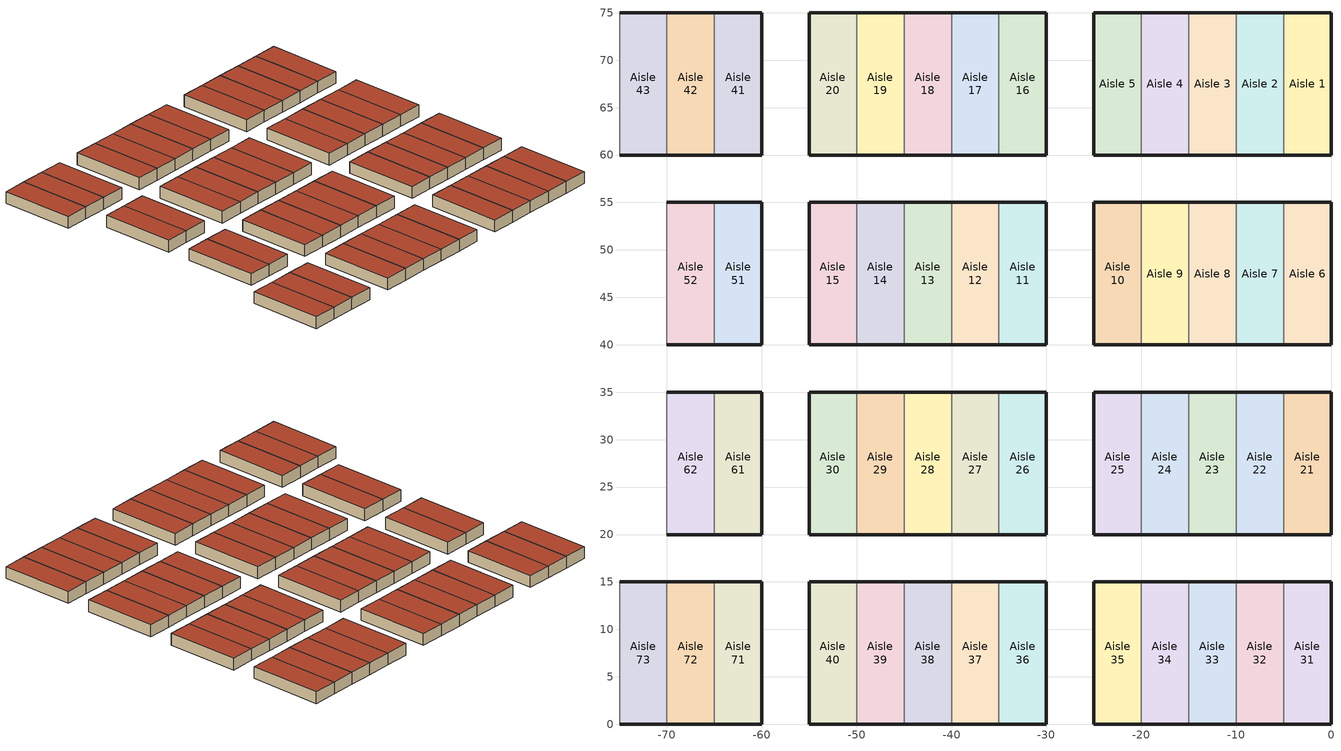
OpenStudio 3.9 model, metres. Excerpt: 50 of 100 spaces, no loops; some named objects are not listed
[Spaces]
Aisle 16
 floor ground (Adiabatic GroundContactFloor): -35,60 -35,75 -30,75 -30,60 z0
 wall outside: -35,60 -30,60 -30,75 -35,75 z0:2.44
 wall to Aisle 17: -35,75 -35,60 z0:2.44
 roof outside: -30,60 -30,75 -35,75 -35,60 z2.44
Aisle 22
 floor ground (Adiabatic GroundContactFloor): -10,20 -10,35 -5,35 -5,20 z0
 wall outside: -10,20 -5,20 / -5,35 -10,35 z0:2.44
 wall to Aisle 21: -5,20 -5,35 z0:2.44
 wall to Aisle 23: -10,35 -10,20 z0:2.44
 roof outside: -5,20 -5,35 -10,35 -10,20 z2.44
Aisle 15
 floor ground (Adiabatic GroundContactFloor): -55,40 -55,55 -50,55 -50,40 z0
 wall outside: -50,55 -55,55 -55,40 -50,40 z0:2.44
 wall to Aisle 14: -50,40 -50,55 z0:2.44
 roof outside: -50,40 -50,55 -55,55 -55,40 z2.44
Aisle 4
 floor ground (Adiabatic GroundContactFloor): -20,60 -20,75 -15,75 -15,60 z0
 wall outside: -15,75 -20,75 / -20,60 -15,60 z0:2.44
 wall to Aisle 5: -20,75 -20,60 z0:2.44
 wall to Aisle 3: -15,60 -15,75 z0:2.44
 roof outside: -15,60 -15,75 -20,75 -20,60 z2.44
Aisle 1
 floor ground (Adiabatic GroundContactFloor): 0,75 0,60 -5,60 -5,70 -5,75 z0
 wall outside: -5,60 0,60 0,75 -5,75 z0:2.44
 wall to Aisle 2: -5,75 -5,70 -5,60 z0:2.44
 roof outside: -5,75 -5,70 -5,60 0,60 0,75 z2.44
Aisle 11
 floor ground (Adiabatic GroundContactFloor): -35,40 -35,55 -30,55 -30,40 z0
 wall outside: -35,40 -30,40 -30,55 -35,55 z0:2.44
 wall to Aisle 12: -35,55 -35,40 z0:2.44
 roof outside: -30,40 -30,55 -35,55 -35,40 z2.44
Aisle 27
 floor ground (Adiabatic GroundContactFloor): -40,20 -40,35 -35,35 -35,20 z0
 wall outside: -40,20 -35,20 / -35,35 -40,35 z0:2.44
 wall to Aisle 28: -40,35 -40,20 z0:2.44
 wall to Aisle 26: -35,20 -35,35 z0:2.44
 roof outside: -35,20 -35,35 -40,35 -40,20 z2.44
Aisle 10
 floor ground (Adiabatic GroundContactFloor): -25,40 -25,55 -20,55 -20,40 z0
 wall outside: -20,55 -25,55 -25,40 -20,40 z0:2.44
 wall to Aisle 9: -20,40 -20,55 z0:2.44
 roof outside: -20,40 -20,55 -25,55 -25,40 z2.44
Aisle 14
 floor ground (Adiabatic GroundContactFloor): -50,40 -50,55 -45,55 -45,40 z0
 wall outside: -45,55 -50,55 / -50,40 -45,40 z0:2.44
 wall to Aisle 13: -45,40 -45,55 z0:2.44
 roof outside: -45,40 -45,55 -50,55 -50,40 z2.44
Aisle 12
 floor ground (Adiabatic GroundContactFloor): -40,40 -40,55 -35,55 -35,40 z0
 wall outside: -35,55 -40,55 / -40,40 -35,40 z0:2.44
 wall to Aisle 13: -40,55 -40,40 z0:2.44
 roof outside: -35,40 -35,55 -40,55 -40,40 z2.44
Aisle 13
 floor ground (Adiabatic GroundContactFloor): -45,40 -45,55 -40,55 -40,40 z0
 wall outside: -40,55 -45,55 / -45,40 -40,40 z0:2.44
 roof outside: -40,40 -40,55 -45,55 -45,40 z2.44
Aisle 17
 floor ground (Adiabatic GroundContactFloor): -40,60 -40,75 -35,75 -35,60 z0
 wall outside: -35,75 -40,75 / -40,60 -35,60 z0:2.44
 wall to Aisle 18: -40,75 -40,60 z0:2.44
 roof outside: -35,60 -35,75 -40,75 -40,60 z2.44
Aisle 18
 floor ground (Adiabatic GroundContactFloor): -45,60 -45,75 -40,75 -40,60 z0
 wall outside: -40,75 -45,75 / -45,60 -40,60 z0:2.44
 wall to Aisle 19: -45,75 -45,60 z0:2.44
 roof outside: -40,60 -40,75 -45,75 -45,60 z2.44
Aisle 31
 floor ground (Adiabatic GroundContactFloor): -5,0 -5,15 0,15 0,0 z0
 wall outside: -5,0 0,0 0,15 -5,15 z0:2.44
 wall to Aisle 32: -5,15 -5,0 z0:2.44
 roof outside: 0,0 0,15 -5,15 -5,0 z2.44
Aisle 19
 floor ground (Adiabatic GroundContactFloor): -50,60 -50,75 -45,75 -45,60 z0
 wall outside: -45,75 -50,75 / -50,60 -45,60 z0:2.44
 wall to Aisle 20: -50,75 -50,60 z0:2.44
 roof outside: -45,60 -45,75 -50,75 -50,60 z2.44
Aisle 2
 floor ground (Adiabatic GroundContactFloor): -10,60 -10,75 -5,75 -5,70 -5,60 z0
 wall outside: -5,75 -10,75 / -10,60 -5,60 z0:2.44
 wall to Aisle 3: -10,75 -10,60 z0:2.44
 roof outside: -5,60 -5,70 -5,75 -10,75 -10,60 z2.44
Aisle 20
 floor ground (Adiabatic GroundContactFloor): -55,60 -55,75 -50,75 -50,60 z0
 wall outside: -50,75 -55,75 -55,60 -50,60 z0:2.44
 roof outside: -50,60 -50,75 -55,75 -55,60 z2.44
Aisle 21
 floor ground (Adiabatic GroundContactFloor): -5,20 -5,35 0,35 0,20 z0
 wall outside: -5,20 0,20 0,35 -5,35 z0:2.44
 roof outside: 0,20 0,35 -5,35 -5,20 z2.44
Aisle 41
 floor ground (Adiabatic GroundContactFloor): -65,60 -65,75 -60,75 -60,60 z0
 wall outside: -65,60 -60,60 -60,75 -65,75 z0:2.44
 wall to Aisle 42: -65,75 -65,60 z0:2.44
 roof outside: -60,60 -60,75 -65,75 -65,60 z2.44
Aisle 37
 floor ground (Adiabatic GroundContactFloor): -40,0 -40,15 -35,15 -35,0 z0
 wall outside: -35,15 -40,15 / -40,0 -35,0 z0:2.44
 wall to Aisle 36: -35,0 -35,15 z0:2.44
 wall to Aisle 38: -40,15 -40,0 z0:2.44
 roof outside: -35,0 -35,15 -40,15 -40,0 z2.44
Aisle 23
 floor ground (Adiabatic GroundContactFloor): -15,20 -15,35 -10,35 -10,20 z0
 wall outside: -10,35 -15,35 / -15,20 -10,20 z0:2.44
 wall to Aisle 24: -15,35 -15,20 z0:2.44
 roof outside: -10,20 -10,35 -15,35 -15,20 z2.44
Aisle 24
 floor ground (Adiabatic GroundContactFloor): -20,20 -20,35 -15,35 -15,20 z0
 wall outside: -15,35 -20,35 / -20,20 -15,20 z0:2.44
 wall to Aisle 25: -20,35 -20,20 z0:2.44
 roof outside: -15,20 -15,35 -20,35 -20,20 z2.44
Aisle 39
 floor ground (Adiabatic GroundContactFloor): -50,0 -50,15 -45,15 -45,0 z0
 wall outside: -45,15 -50,15 / -50,0 -45,0 z0:2.44
 wall to Aisle 40: -50,15 -50,0 z0:2.44
 wall to Aisle 38: -45,0 -45,15 z0:2.44
 roof outside: -45,0 -45,15 -50,15 -50,0 z2.44
Aisle 25
 floor ground (Adiabatic GroundContactFloor): -25,20 -25,35 -20,35 -20,20 z0
 wall outside: -20,35 -25,35 -25,20 -20,20 z0:2.44
 roof outside: -20,20 -20,35 -25,35 -25,20 z2.44
Aisle 28
 floor ground (Adiabatic GroundContactFloor): -45,20 -45,35 -40,35 -40,20 z0
 wall outside: -40,35 -45,35 / -45,20 -40,20 z0:2.44
 wall to Aisle 29: -45,35 -45,20 z0:2.44
 roof outside: -40,20 -40,35 -45,35 -45,20 z2.44
Aisle 26
 floor ground (Adiabatic GroundContactFloor): -35,20 -35,35 -30,35 -30,20 z0
 wall outside: -35,20 -30,20 -30,35 -35,35 z0:2.44
 roof outside: -30,20 -30,35 -35,35 -35,20 z2.44
Aisle 61
 floor ground (Adiabatic GroundContactFloor): -65,20 -65,35 -60,35 -60,20 z0
 wall outside: -65,20 -60,20 -60,35 -65,35 z0:2.44
 wall to Aisle 62: -65,35 -65,20 z0:2.44
 roof outside: -60,20 -60,35 -65,35 -65,20 z2.44
Aisle 29
 floor ground (Adiabatic GroundContactFloor): -50,20 -50,35 -45,35 -45,20 z0
 wall outside: -45,35 -50,35 / -50,20 -45,20 z0:2.44
 wall to Aisle 30: -50,35 -50,20 z0:2.44
 roof outside: -45,20 -45,35 -50,35 -50,20 z2.44
Aisle 38
 floor ground (Adiabatic GroundContactFloor): -45,0 -45,15 -40,15 -40,0 z0
 wall outside: -40,15 -45,15 / -45,0 -40,0 z0:2.44
 roof outside: -40,0 -40,15 -45,15 -45,0 z2.44
Aisle 3
 floor ground (Adiabatic GroundContactFloor): -15,60 -15,75 -10,75 -10,60 z0
 wall outside: -10,75 -15,75 / -15,60 -10,60 z0:2.44
 roof outside: -10,60 -10,75 -15,75 -15,60 z2.44
Aisle 30
 floor ground (Adiabatic GroundContactFloor): -55,20 -55,35 -50,35 -50,20 z0
 wall outside: -50,35 -55,35 -55,20 -50,20 z0:2.44
 roof outside: -50,20 -50,35 -55,35 -55,20 z2.44
Aisle 33
 floor ground (Adiabatic GroundContactFloor): -15,0 -15,15 -10,15 -10,0 z0
 wall outside: -10,15 -15,15 / -15,0 -10,0 z0:2.44
 wall to Aisle 32: -10,0 -10,15 z0:2.44
 wall to Aisle 34: -15,15 -15,0 z0:2.44
 roof outside: -10,0 -10,15 -15,15 -15,0 z2.44
Aisle 32
 floor ground (Adiabatic GroundContactFloor): -10,0 -10,15 -5,15 -5,0 z0
 wall outside: -5,15 -10,15 / -10,0 -5,0 z0:2.44
 roof outside: -5,0 -5,15 -10,15 -10,0 z2.44
Aisle 34
 floor ground (Adiabatic GroundContactFloor): -20,0 -20,15 -15,15 -15,0 z0
 wall outside: -15,15 -20,15 / -20,0 -15,0 z0:2.44
 wall to Aisle 35: -20,15 -20,0 z0:2.44
 roof outside: -15,0 -15,15 -20,15 -20,0 z2.44
Aisle 35
 floor ground (Adiabatic GroundContactFloor): -25,0 -25,15 -20,15 -20,0 z0
 wall outside: -20,15 -25,15 -25,0 -20,0 z0:2.44
 roof outside: -20,0 -20,15 -25,15 -25,0 z2.44
Aisle 36
 floor ground (Adiabatic GroundContactFloor): -35,0 -35,15 -30,15 -30,0 z0
 wall outside: -35,0 -30,0 -30,15 -35,15 z0:2.44
 roof outside: -30,0 -30,15 -35,15 -35,0 z2.44
Aisle 40
 floor ground (Adiabatic GroundContactFloor): -55,0 -55,15 -50,15 -50,0 z0
 wall outside: -50,15 -55,15 -55,0 -50,0 z0:2.44
 roof outside: -50,0 -50,15 -55,15 -55,0 z2.44
Aisle 42
 floor ground (Adiabatic GroundContactFloor): -70,60 -70,70 -70,75 -65,75 -65,60 z0
 wall outside: -65,75 -70,75 / -70,60 -65,60 z0:2.44
 wall to Aisle 43: -70,75 -70,70 -70,60 z0:2.44
 roof outside: -65,60 -65,75 -70,75 -70,70 -70,60 z2.44
Aisle 43
 floor ground (Adiabatic GroundContactFloor): -75,60 -75,75 -70,75 -70,70 -70,60 z0
 wall outside: -70,75 -75,75 / -75,60 -70,60 z0:2.44
 wall to Aisle 44: -75,75 -75,60 z0:2.44
 roof outside: -70,60 -70,70 -70,75 -75,75 -75,60 z2.44
Aisle 6
 floor ground (Adiabatic GroundContactFloor): 0,55 0,40 -5,40 -5,55 z0
 wall outside: -5,40 0,40 0,55 -5,55 z0:2.44
 wall to Aisle 7: -5,55 -5,40 z0:2.44
 roof outside: -5,55 -5,40 0,40 0,55 z2.44
Aisle 5
 floor ground (Adiabatic GroundContactFloor): -25,60 -25,75 -20,75 -20,60 z0
 wall outside: -20,75 -25,75 -25,60 -20,60 z0:2.44
 roof outside: -20,60 -20,75 -25,75 -25,60 z2.44
Aisle 51
 floor ground (Adiabatic GroundContactFloor): -65,40 -65,55 -60,55 -60,40 z0
 wall outside: -65,40 -60,40 -60,55 -65,55 z0:2.44
 wall to Aisle 52: -65,55 -65,40 z0:2.44
 roof outside: -60,40 -60,55 -65,55 -65,40 z2.44
Aisle 52
 floor ground (Adiabatic GroundContactFloor): -70,40 -70,55 -65,55 -65,40 z0
 wall outside: -70,40 -65,40 / -65,55 -70,55 z0:2.44
 wall to Aisle 53: -70,55 -70,40 z0:2.44
 roof outside: -65,40 -65,55 -70,55 -70,40 z2.44
Aisle 62
 floor ground (Adiabatic GroundContactFloor): -70,20 -70,35 -65,35 -65,20 z0
 wall outside: -65,35 -70,35 / -70,20 -65,20 z0:2.44
 wall to Aisle 63: -70,35 -70,20 z0:2.44
 roof outside: -65,20 -65,35 -70,35 -70,20 z2.44
Aisle 9
 floor ground (Adiabatic GroundContactFloor): -20,40 -20,55 -15,55 -15,40 z0
 wall outside: -20,40 -15,40 / -15,55 -20,55 z0:2.44
 wall to Aisle 8: -15,40 -15,55 z0:2.44
 roof outside: -15,40 -15,55 -20,55 -20,40 z2.44
Aisle 7
 floor ground (Adiabatic GroundContactFloor): -10,40 -10,55 -5,55 -5,40 z0
 wall outside: -10,40 -5,40 / -5,55 -10,55 z0:2.44
 wall to Aisle 8: -10,55 -10,40 z0:2.44
 roof outside: -5,40 -5,55 -10,55 -10,40 z2.44
Aisle 71
 floor ground (Adiabatic GroundContactFloor): -65,0 -65,15 -60,15 -60,0 z0
 wall outside: -65,0 -60,0 -60,15 -65,15 z0:2.44
 wall to Aisle 72: -65,15 -65,0 z0:2.44
 roof outside: -60,0 -60,15 -65,15 -65,0 z2.44
Aisle 72
 floor ground (Adiabatic GroundContactFloor): -70,0 -70,15 -65,15 -65,0 z0
 wall outside: -65,15 -70,15 / -70,0 -65,0 z0:2.44
 wall to Aisle 73: -70,15 -70,0 z0:2.44
 roof outside: -65,0 -65,15 -70,15 -70,0 z2.44
Aisle 73
 floor ground (Adiabatic GroundContactFloor): -75,0 -75,15 -70,15 -70,0 z0
 wall outside: -75,0 -70,0 / -70,15 -75,15 z0:2.44
 wall to Aisle 74: -75,15 -75,0 z0:2.44
 roof outside: -70,0 -70,15 -75,15 -75,0 z2.44
Aisle 8
 floor ground (Adiabatic GroundContactFloor): -15,40 -15,55 -10,55 -10,40 z0
 wall outside: -10,55 -15,55 / -15,40 -10,40 z0:2.44
 roof outside: -10,40 -10,55 -15,55 -15,40 z2.44
[Site]
Abu.Dhabi-Bateen.Exec.AP: Latitude {deg}=24.428; Longitude {deg}=24.428; Time Zone {hr}=4; Elevation {m}=4.9
[ClimateZones]
Climate Zone Institution Name 1=ASHRAE; Climate Zone Document Name 1=ANSI/ASHRAE Standard 169; Climate Zone Document Year 1=2006; Climate Zone Institution Name 2=CEC; Climate Zone Document Name 2=California Climate Zone Descriptions; Climate Zone Document Year 2=1995
[Building]
Data_Hall: North Axis {deg}=-0; Nominal Floor to Floor Height {m}=4; Space Type=Aisle; Default Construction Set=Aisle_construction; Default Schedule Set=Schedule; Standards Number of Stories=1; Nominal Floor to Ceiling Height {m}=4
[SizingPeriod:DesignDay] Barometric Pressure {Pa}=101266; Rain Indicator=No; Snow Indicator=No; Day of Month=21; Daylight Saving Time Indicator=No; Dry-Bulb Temperature Range Modifier Type=DefaultMultipliers
Name | Maximum Dry-Bulb Temperature {C} | Daily Dry-Bulb Temperature Range {deltaC} | Wind Speed {m/s} | Wind Direction {deg} | Sky Clearness | Month | Day Type | Humidity Condition Type | Wetbulb or DewPoint at Maximum Dry-Bulb {C} | Solar Model Indicator
Abu.Dhabi-Bateen.Exec.AP Ann Htg 99.6% Condns DB | 14 | 0 | 1.4 | 150 | 0 | 1 | WinterDesignDay | Wetbulb | 14 | ASHRAEClearSky
Abu.Dhabi-Bateen.Exec.AP Ann Htg 99% Condns DB | 15 | 0 | 1.4 | 150 | 0 | 1 | WinterDesignDay | Wetbulb | 15 | ASHRAEClearSky
Abu.Dhabi-Bateen.Exec.AP Ann Hum_n 99.6% Condns DP=>MCDB | 31.2 | 0 | 1.4 | 150 | 0 | 1 | WinterDesignDay | Dewpoint | 1 | ASHRAEClearSky
Abu.Dhabi-Bateen.Exec.AP Ann Hum_n 99% Condns DP=>MCDB | 30.4 | 0 | 1.4 | 150 | 0 | 1 | WinterDesignDay | Dewpoint | 3.5 | ASHRAEClearSky
Abu.Dhabi-Bateen.Exec.AP September 10% Condns WB=>MCDB | 33.4 | 10 | 3.2 | 240 |  | 9 | SummerDesignDay | Wetbulb | 29.1 | ASHRAETau2017
Abu.Dhabi-Bateen.Exec.AP October 10% Condns WB=>MCDB | 31.4 | 9.5 | 2.9 | 240 |  | 10 | SummerDesignDay | Wetbulb | 26.8 | ASHRAETau2017
Abu.Dhabi-Bateen.Exec.AP November 10% Condns WB=>MCDB | 27.9 | 9.1 | 2.9 | 240 |  | 11 | SummerDesignDay | Wetbulb | 22.9 | ASHRAETau2017
Abu.Dhabi-Bateen.Exec.AP December 10% Condns WB=>MCDB | 24.2 | 8.4 | 2.8 | 240 |  | 12 | SummerDesignDay | Wetbulb | 20.6 | ASHRAETau2017
[DefaultConstructionSet]
Aisle_construction: Default Exterior Surface Constructions=Default Surface Constructions 1; Default Interior Surface Constructions=Default Surface Constructions 2; Default Ground Contact Surface Constructions=Default Surface Constructions 3; Default Exterior SubSurface Constructions=Default Sub Surface Constructions 1; Default Interior SubSurface Constructions=Default Sub Surface Constructions 2
[DefaultSurfaceConstructions]
Name | Floor Construction | Wall Construction | Roof Ceiling Construction
Default Surface Constructions 1 | Typical Insulated Steel Framed Exterior Floor R-3.65 | Typical Insulated Steel Framed Exterior Wall R-8.06 8 | Adiabatic Roof
Default Surface Constructions 2 | Typical Interior Floor 1 | Typical Interior Wall | Typical Interior Ceiling 1
Default Surface Constructions 3 | Typical Insulated Carpeted 8in Slab Floor
[DefaultSubSurfaceConstructions]
Default Sub Surface Constructions 1; Default Sub Surface Constructions 2
[Construction]
Adiabatic Roof; Adiabatic GroundContactFloor: Adiabatic Material
Typical Insulated Steel Framed Exterior Floor R-3.65: 25mm Stucco, 5/8 in. Gypsum Board, 5/8 in. Gypsum Board, Typical Carpet Pad
Typical Insulated Steel Framed Exterior Wall R-8.06 8: 25mm Stucco, 5/8 in. Gypsum Board, Typical Insulation R-5.89 8, 5/8 in. Gypsum Board
Typical Interior Floor 1: 100mm Normalweight concrete floor, CP02 CARPET PAD 2
Typical Interior Wall: G01 13mm gypsum board, G01 13mm gypsum board
Typical Interior Ceiling 1: CP02 CARPET PAD 2, 100mm Normalweight concrete floor
Typical Insulated Carpeted 8in Slab Floor: 8 in. Normalweight Concrete Floor, Typical Carpet Pad
[Material:NoMass] Roughness=Smooth
Name | Thermal Resistance {m2-K/W} | Solar Absorptance | Visible Absorptance | Thermal Absorptance
Adiabatic Material | 1760.93 | 0 | 0
Typical Carpet Pad; CP02 CARPET PAD 2 | 0.21648 | 0.7 | 0.8 | 0.9
Typical Insulation R-5.89 8 | 1.03652 | 0.7 | 0.7 | 0.9
[Material] Thermal Absorptance=0.9; Solar Absorptance=0.7
Name | Roughness | Thickness {m} | Conductivity {W/m-K} | Density {kg/m3} | Specific Heat {J/kg-K} | Visible Absorptance
25mm Stucco | Smooth | 0.0254 | 0.72 | 1856 | 840 | 0.7
5/8 in. Gypsum Board | MediumSmooth | 0.0159 | 0.16 | 800 | 1090 | 0.7
100mm Normalweight concrete floor | MediumRough | 0.1016 | 2.31045 | 2322 | 832.557 | 0.7
G01 13mm gypsum board | Smooth | 0.0127 | 0.160031 | 800.001 | 1090.73 | 0.5
8 in. Normalweight Concrete Floor | MediumRough | 0.2032 | 2.31 | 2322 | 832 | 0.7
[Space] Space Type=Aisle; Default Construction Set=Aisle_construction; Default Schedule Set=Schedule; Building Story=Story 1
Name | Thermal Zone
Aisle 1 | Thermal Zone_Aisle 1
Aisle 2 | Thermal Zone_Aisle 2
Aisle 3 | Thermal Zone_Aisle 3
Aisle 5 | Thermal Zone_Aisle 5
Aisle 4 | Thermal Zone_Aisle 4
Aisle 16 | Thermal Zone_Aisle 16
Aisle 19 | Thermal Zone_Aisle 19
Aisle 6 | Thermal Zone_Aisle 6
Aisle 13 | Thermal Zone_Aisle 13
Aisle 15 | Thermal Zone_Aisle 15
Aisle 17 | Thermal Zone_Aisle 17
Aisle 18 | Thermal Zone_Aisle 18
Aisle 20 | Thermal Zone_Aisle 20
Aisle 14 | Thermal Zone_Aisle 14
Aisle 7 | Thermal Zone_Aisle 7
Aisle 8 | Thermal Zone_Aisle 8
Aisle 9 | Thermal Zone_Aisle 9
Aisle 10 | Thermal Zone_Aisle 10
Aisle 11 | Thermal Zone_Aisle 11
Aisle 12 | Thermal Zone_Aisle 12
Aisle 36 | Thermal Zone_Aisle 36
Aisle 28 | Thermal Zone_Aisle 28
Aisle 25 | Thermal Zone_Aisle 25
Aisle 23 | Thermal Zone_Aisle 23
Aisle 34 | Thermal Zone_Aisle 34
Aisle 31 | Thermal Zone_Aisle 31
Aisle 21 | Thermal Zone_Aisle 21
Aisle 30 | Thermal Zone_Aisle 30
Aisle 32 | Thermal Zone_Aisle 32
Aisle 33 | Thermal Zone_Aisle 33
Aisle 35 | Thermal Zone_Aisle 35
Aisle 22 | Thermal Zone_Aisle 22
Aisle 37 | Thermal Zone_Aisle 37
Aisle 38 | Thermal Zone_Aisle 38
Aisle 39 | Thermal Zone_Aisle 39
Aisle 40 | Thermal Zone_Aisle 40
Aisle 24 | Thermal Zone_Aisle 24
Aisle 26 | Thermal Zone_Aisle 26
Aisle 27 | Thermal Zone_Aisle 27
Aisle 29 | Thermal Zone_Aisle 29
Aisle 42 | Thermal Zone_Aisle 42
Aisle 52 | Thermal Zone_Aisle 52
Aisle 51 | Thermal Zone_Aisle 51
Aisle 41 | Thermal Zone_Aisle 41
Aisle 43 | Thermal Zone_Aisle 43
Aisle 61 | Thermal Zone_Aisle 61
Aisle 71 | Thermal Zone_Aisle 71
Aisle 72 | Thermal Zone_Aisle 72
Aisle 73 | Thermal Zone_Aisle 73
Aisle 62 | Thermal Zone_Aisle 62
[BuildingStory]
Story 1: Nominal Z Coordinate {m}=0; Nominal Floor to Floor Height {m}=2.4384; Default Construction Set=Aisle_construction; Default Schedule Set=Schedule; Nominal Floor to Ceiling Height {m}=2.4384
[ThermalZone] Multiplier=1; Floor Area {m2}=75; Use Ideal Air Loads=No
Name | Thermostat | Humidistat
Thermal Zone_Aisle 1 | Thermostat Setpoint Dual Setpoint 1 | Zone Control Humidistat 1
Thermal Zone_Aisle 2 | Thermostat Setpoint Dual Setpoint 110 | Zone Control Humidistat 2
Thermal Zone_Aisle 3 | Thermostat Setpoint Dual Setpoint 111 | Zone Control Humidistat 3
Thermal Zone_Aisle 4 | Thermostat Setpoint Dual Setpoint 112 | Zone Control Humidistat 4
Thermal Zone_Aisle 5 | Thermostat Setpoint Dual Setpoint 113 | Zone Control Humidistat 5
Thermal Zone_Aisle 6 | Thermostat Setpoint Dual Setpoint 114 | Zone Control Humidistat 6
Thermal Zone_Aisle 7 | Thermostat Setpoint Dual Setpoint 115 | Zone Control Humidistat 7
Thermal Zone_Aisle 8 | Thermostat Setpoint Dual Setpoint 116 | Zone Control Humidistat 8
Thermal Zone_Aisle 9 | Thermostat Setpoint Dual Setpoint 117 | Zone Control Humidistat 9
Thermal Zone_Aisle 10 | Thermostat Setpoint Dual Setpoint 118 | Zone Control Humidistat 10
Thermal Zone_Aisle 11 | Thermostat Setpoint Dual Setpoint 119 | Zone Control Humidistat 11
Thermal Zone_Aisle 12 | Thermostat Setpoint Dual Setpoint 120 | Zone Control Humidistat 12
Thermal Zone_Aisle 13 | Thermostat Setpoint Dual Setpoint 121 | Zone Control Humidistat 13
Thermal Zone_Aisle 14 | Thermostat Setpoint Dual Setpoint 122 | Zone Control Humidistat 14
Thermal Zone_Aisle 15 | Thermostat Setpoint Dual Setpoint 123 | Zone Control Humidistat 15
Thermal Zone_Aisle 16 | Thermostat Setpoint Dual Setpoint 124 | Zone Control Humidistat 16
Thermal Zone_Aisle 17 | Thermostat Setpoint Dual Setpoint 125 | Zone Control Humidistat 17
Thermal Zone_Aisle 18 | Thermostat Setpoint Dual Setpoint 126 | Zone Control Humidistat 18
Thermal Zone_Aisle 19 | Thermostat Setpoint Dual Setpoint 127 | Zone Control Humidistat 19
Thermal Zone_Aisle 20 | Thermostat Setpoint Dual Setpoint 128 | Zone Control Humidistat 20
Thermal Zone_Aisle 21 | Thermostat Setpoint Dual Setpoint 129 | Zone Control Humidistat 21
Thermal Zone_Aisle 22 | Thermostat Setpoint Dual Setpoint 130 | Zone Control Humidistat 22
Thermal Zone_Aisle 23 | Thermostat Setpoint Dual Setpoint 131 | Zone Control Humidistat 23
Thermal Zone_Aisle 24 | Thermostat Setpoint Dual Setpoint 132 | Zone Control Humidistat 24
Thermal Zone_Aisle 25 | Thermostat Setpoint Dual Setpoint 133 | Zone Control Humidistat 25
Thermal Zone_Aisle 26 | Thermostat Setpoint Dual Setpoint 134 | Zone Control Humidistat 26
Thermal Zone_Aisle 27 | Thermostat Setpoint Dual Setpoint 135 | Zone Control Humidistat 27
Thermal Zone_Aisle 28 | Thermostat Setpoint Dual Setpoint 136 | Zone Control Humidistat 28
Thermal Zone_Aisle 29 | Thermostat Setpoint Dual Setpoint 137 | Zone Control Humidistat 29
Thermal Zone_Aisle 30 | Thermostat Setpoint Dual Setpoint 138 | Zone Control Humidistat 30
Thermal Zone_Aisle 31 | Thermostat Setpoint Dual Setpoint 139 | Zone Control Humidistat 31
Thermal Zone_Aisle 32 | Thermostat Setpoint Dual Setpoint 140 | Zone Control Humidistat 32
Thermal Zone_Aisle 33 | Thermostat Setpoint Dual Setpoint 141 | Zone Control Humidistat 33
Thermal Zone_Aisle 34 | Thermostat Setpoint Dual Setpoint 142 | Zone Control Humidistat 34
Thermal Zone_Aisle 35 | Thermostat Setpoint Dual Setpoint 143 | Zone Control Humidistat 35
Thermal Zone_Aisle 36 | Thermostat Setpoint Dual Setpoint 144 | Zone Control Humidistat 36
Thermal Zone_Aisle 37 | Thermostat Setpoint Dual Setpoint 145 | Zone Control Humidistat 37
Thermal Zone_Aisle 38 | Thermostat Setpoint Dual Setpoint 146 | Zone Control Humidistat 38
Thermal Zone_Aisle 39 | Thermostat Setpoint Dual Setpoint 147 | Zone Control Humidistat 39
Thermal Zone_Aisle 40 | Thermostat Setpoint Dual Setpoint 148 | Zone Control Humidistat 40
Thermal Zone_Aisle 41 | Thermostat Setpoint Dual Setpoint 149 | Zone Control Humidistat 41
Thermal Zone_Aisle 42 | Thermostat Setpoint Dual Setpoint 150 | Zone Control Humidistat 42
Thermal Zone_Aisle 43 | Thermostat Setpoint Dual Setpoint 151 | Zone Control Humidistat 43
Thermal Zone_Aisle 51 | Thermostat Setpoint Dual Setpoint 159 | Zone Control Humidistat 51
Thermal Zone_Aisle 52 | Thermostat Setpoint Dual Setpoint 160 | Zone Control Humidistat 52
Thermal Zone_Aisle 61 | Thermostat Setpoint Dual Setpoint 169 | Zone Control Humidistat 61
Thermal Zone_Aisle 62 | Thermostat Setpoint Dual Setpoint 170 | Zone Control Humidistat 62
Thermal Zone_Aisle 71 | Thermostat Setpoint Dual Setpoint 179 | Zone Control Humidistat 71
Thermal Zone_Aisle 72 | Thermostat Setpoint Dual Setpoint 180 | Zone Control Humidistat 72
Thermal Zone_Aisle 73 | Thermostat Setpoint Dual Setpoint 181 | Zone Control Humidistat 73
[Lights:Definition]
Lighting: Design Level Calculation Method=Watts/Area; Watts per Space Floor Area {W/m2}=1
[ElectricEquipment:Definition]
Aisle Load: Design Level Calculation Method=EquipmentLevel; Design Level {W}=4896000
[SpaceType]
Aisle: Default Construction Set=Aisle_construction; Default Schedule Set=Schedule
[ElectricEquipment]
Electric Equipment 6: Electric Equipment Definition=Aisle Load; Space or SpaceType=Aisle; Schedule=ITE_Load Schedule
[Lights]
Lights 6: Lights Definition=Lighting; Space or SpaceType=Aisle; Schedule=lighting schedule; Fraction Replaceable=1
[DefaultScheduleSet]
Schedule: Hours of Operation Schedule=Always On Continuous; Number of People Schedule=Always On Discrete; Lighting Schedule=Always On Discrete; Electric Equipment Schedule=ITE_Load Schedule
[ThermostatSetpoint:DualSetpoint] Cooling Setpoint Temperature Schedule=Thermostart cooling
Thermostat Setpoint Dual Setpoint 1; Thermostat Setpoint Dual Setpoint 110; Thermostat Setpoint Dual Setpoint 111; Thermostat Setpoint Dual Setpoint 112; Thermostat Setpoint Dual Setpoint 113; Thermostat Setpoint Dual Setpoint 114; Thermostat Setpoint Dual Setpoint 115; Thermostat Setpoint Dual Setpoint 116; Thermostat Setpoint Dual Setpoint 117; Thermostat Setpoint Dual Setpoint 118; Thermostat Setpoint Dual Setpoint 119; Thermostat Setpoint Dual Setpoint 120; Thermostat Setpoint Dual Setpoint 121; Thermostat Setpoint Dual Setpoint 122; Thermostat Setpoint Dual Setpoint 123; Thermostat Setpoint Dual Setpoint 124; Thermostat Setpoint Dual Setpoint 125; Thermostat Setpoint Dual Setpoint 126; Thermostat Setpoint Dual Setpoint 127; Thermostat Setpoint Dual Setpoint 128; Thermostat Setpoint Dual Setpoint 129; Thermostat Setpoint Dual Setpoint 130; Thermostat Setpoint Dual Setpoint 131; Thermostat Setpoint Dual Setpoint 132; Thermostat Setpoint Dual Setpoint 133; Thermostat Setpoint Dual Setpoint 134; Thermostat Setpoint Dual Setpoint 135; Thermostat Setpoint Dual Setpoint 136; Thermostat Setpoint Dual Setpoint 137; Thermostat Setpoint Dual Setpoint 138; Thermostat Setpoint Dual Setpoint 139; Thermostat Setpoint Dual Setpoint 140; Thermostat Setpoint Dual Setpoint 141; Thermostat Setpoint Dual Setpoint 142; Thermostat Setpoint Dual Setpoint 143; Thermostat Setpoint Dual Setpoint 144; Thermostat Setpoint Dual Setpoint 145; Thermostat Setpoint Dual Setpoint 146; Thermostat Setpoint Dual Setpoint 147; Thermostat Setpoint Dual Setpoint 148; Thermostat Setpoint Dual Setpoint 149; Thermostat Setpoint Dual Setpoint 150; Thermostat Setpoint Dual Setpoint 151; Thermostat Setpoint Dual Setpoint 159; Thermostat Setpoint Dual Setpoint 160; Thermostat Setpoint Dual Setpoint 169; Thermostat Setpoint Dual Setpoint 170; Thermostat Setpoint Dual Setpoint 179; Thermostat Setpoint Dual Setpoint 180; Thermostat Setpoint Dual Setpoint 181
[WaterUse:Equipment] Water Use Equipment Definition=Water Fixture Definition; Space=Aisle 1; Flow Rate Fraction Schedule=ITE Load Schedule
Water Fixture; Water Fixture 1
[WaterUse:Equipment:Definition]
Water Fixture Definition: Peak Flow Rate {m3/s}=6.31e-05; Target Temperature Schedule=WaterUse Schedule 120F; Sensible Fraction Schedule=WaterUse Sensible Fraction Schedule 20p; Latent Fraction Schedule=WaterUse Latent Fraction Schedule 5p
[ZoneControl:Humidistat] Humidifying Relative Humidity Setpoint Schedule=RH Setpoint; Dehumidifying Relative Humidity Setpoint Schedule=RH Setpoint
Zone Control Humidistat 1; Zone Control Humidistat 2; Zone Control Humidistat 3; Zone Control Humidistat 4; Zone Control Humidistat 5; Zone Control Humidistat 6; Zone Control Humidistat 7; Zone Control Humidistat 8; Zone Control Humidistat 9; Zone Control Humidistat 10; Zone Control Humidistat 11; Zone Control Humidistat 12; Zone Control Humidistat 13; Zone Control Humidistat 14; Zone Control Humidistat 15; Zone Control Humidistat 16; Zone Control Humidistat 17; Zone Control Humidistat 18; Zone Control Humidistat 19; Zone Control Humidistat 20; Zone Control Humidistat 21; Zone Control Humidistat 22; Zone Control Humidistat 23; Zone Control Humidistat 24; Zone Control Humidistat 25; Zone Control Humidistat 26; Zone Control Humidistat 27; Zone Control Humidistat 28; Zone Control Humidistat 29; Zone Control Humidistat 30; Zone Control Humidistat 31; Zone Control Humidistat 32; Zone Control Humidistat 33; Zone Control Humidistat 34; Zone Control Humidistat 35; Zone Control Humidistat 36; Zone Control Humidistat 37; Zone Control Humidistat 38; Zone Control Humidistat 39; Zone Control Humidistat 40; Zone Control Humidistat 41; Zone Control Humidistat 42; Zone Control Humidistat 43; Zone Control Humidistat 51; Zone Control Humidistat 52; Zone Control Humidistat 61; Zone Control Humidistat 62; Zone Control Humidistat 71; Zone Control Humidistat 72; Zone Control Humidistat 73
[Schedule:Ruleset]
Thermostart cooling: Default Day Schedule=Schedule Day 1; Summer Design Day Schedule=Schedule Day 10; Winter Design Day Schedule=Schedule Day 12; Holiday Schedule=Schedule Day 14
ITE_Load Schedule: Default Day Schedule=Schedule Day
WaterUse Schedule 120F: Default Day Schedule=WaterUse Schedule 120F Day
WaterUse Sensible Fraction Schedule 20p: Default Day Schedule=WaterUse Sensible Fraction Schedule 20p Day
WaterUse Latent Fraction Schedule 5p: Default Day Schedule=WaterUse Latent Fraction Schedule 5p Day
RH Setpoint: Default Day Schedule=Schedule Day 4
lighting schedule: Default Day Schedule=Schedule Day 6
[Schedule:Day]
Schedule Day 1: 24, 0, 24
Schedule Day 10; Schedule Day 12; Schedule Day 14: 24, 0, 23.5
Schedule Day: 9, 0, 0.4, 12, 0, 0.8, 13, 0, 1, 18, 0, 0.8, 24, 0, 0.4
Schedule Day 2: 8, 0, 0.4, 12, 0, 0.6, 14, 0, 0.85, 18, 0, 0.6, 24, 0, 0.4
Schedule Day 3: 24, 0, 1
WaterUse Schedule 120F Day: No, 24, 0, 48.8889
WaterUse Sensible Fraction Schedule 20p Day: No, 24, 0, 0.2
WaterUse Latent Fraction Schedule 5p Day: No, 24, 0, 0.05
Schedule Day 4: 24, 0, 50
Schedule Day 6: 24, 0, 0
Schedule Day 7: 8, 0, 0, 16, 0, 1, 24, 0, 0
Schedule Day 9; Schedule Day 13: 7, 0, 0, 17, 0, 1, 24, 0, 0
Schedule Day 11: 7, 0, 0, 16, 0, 1, 24, 0, 0
Schedule Day 35; Schedule Day 36: 5, 0, 0, 17, 0, 1, 24, 0, 0
Schedule Day 37: 6, 0, 0, 17, 0, 1, 24, 0, 0
Schedule Day 38: 5, 0, 0, 6, 0, 0, 17, 0, 1, 24, 0, 0
[Schedule:Constant] Value=1
Always On Continuous; Always On Discrete
[Schedule:File]
ITE Load Schedule: External File=External File 4; Column Number=1; Rows to Skip at Top=0
[Schedule:Rule]
Name | Schedule Ruleset | Rule Order | Day Schedule | Apply Sunday | Apply Wednesday | Apply Saturday | Apply Monday | Apply Tuesday | Apply Thursday | Apply Friday | Date Specification Type | Start Month | Start Day | End Month | End Day
Schedule Rule 1 | ITE_Load Schedule | 1 | Schedule Day 2 | Yes | No | Yes
Schedule Rule 2 | ITE_Load Schedule | 0 | Schedule Day 3 |  | Yes
Schedule Rule 3 | lighting schedule | 7 | Schedule Day 7 |  |  |  | No | No | Yes | Yes | DateRange | 4 | 20 | 4 | 21
Schedule Rule 4 | lighting schedule | 6 | Schedule Day 9 |  |  |  |  | Yes |  |  | DateRange | 2 | 7 | 2 | 7
Schedule Rule 5 | lighting schedule | 5 | Schedule Day 11 |  |  |  | Yes |  |  |  | DateRange | 1 | 2 | 1 | 2
Schedule Rule 6 | lighting schedule | 4 | Schedule Day 13 |  | Yes |  |  | Yes | Yes |  | DateRange | 7 | 11 | 7 | 13
Schedule Rule 7 | lighting schedule | 3 | Schedule Day 35 |  |  |  |  |  | Yes |  | DateRange | 8 | 24 | 8 | 24
Schedule Rule 8 | lighting schedule | 2 | Schedule Day 36 |  |  |  |  |  | Yes | Yes | DateRange | 9 | 21 | 9 | 22
Schedule Rule 9 | lighting schedule | 1 | Schedule Day 37 |  |  |  | Yes |  |  |  | DateRange | 11 | 20 | 11 | 20
Schedule Rule 10 | lighting schedule | 0 | Schedule Day 38 |  |  |  |  |  | Yes | Yes | DateRange | 12 | 28 | 12 | 29
